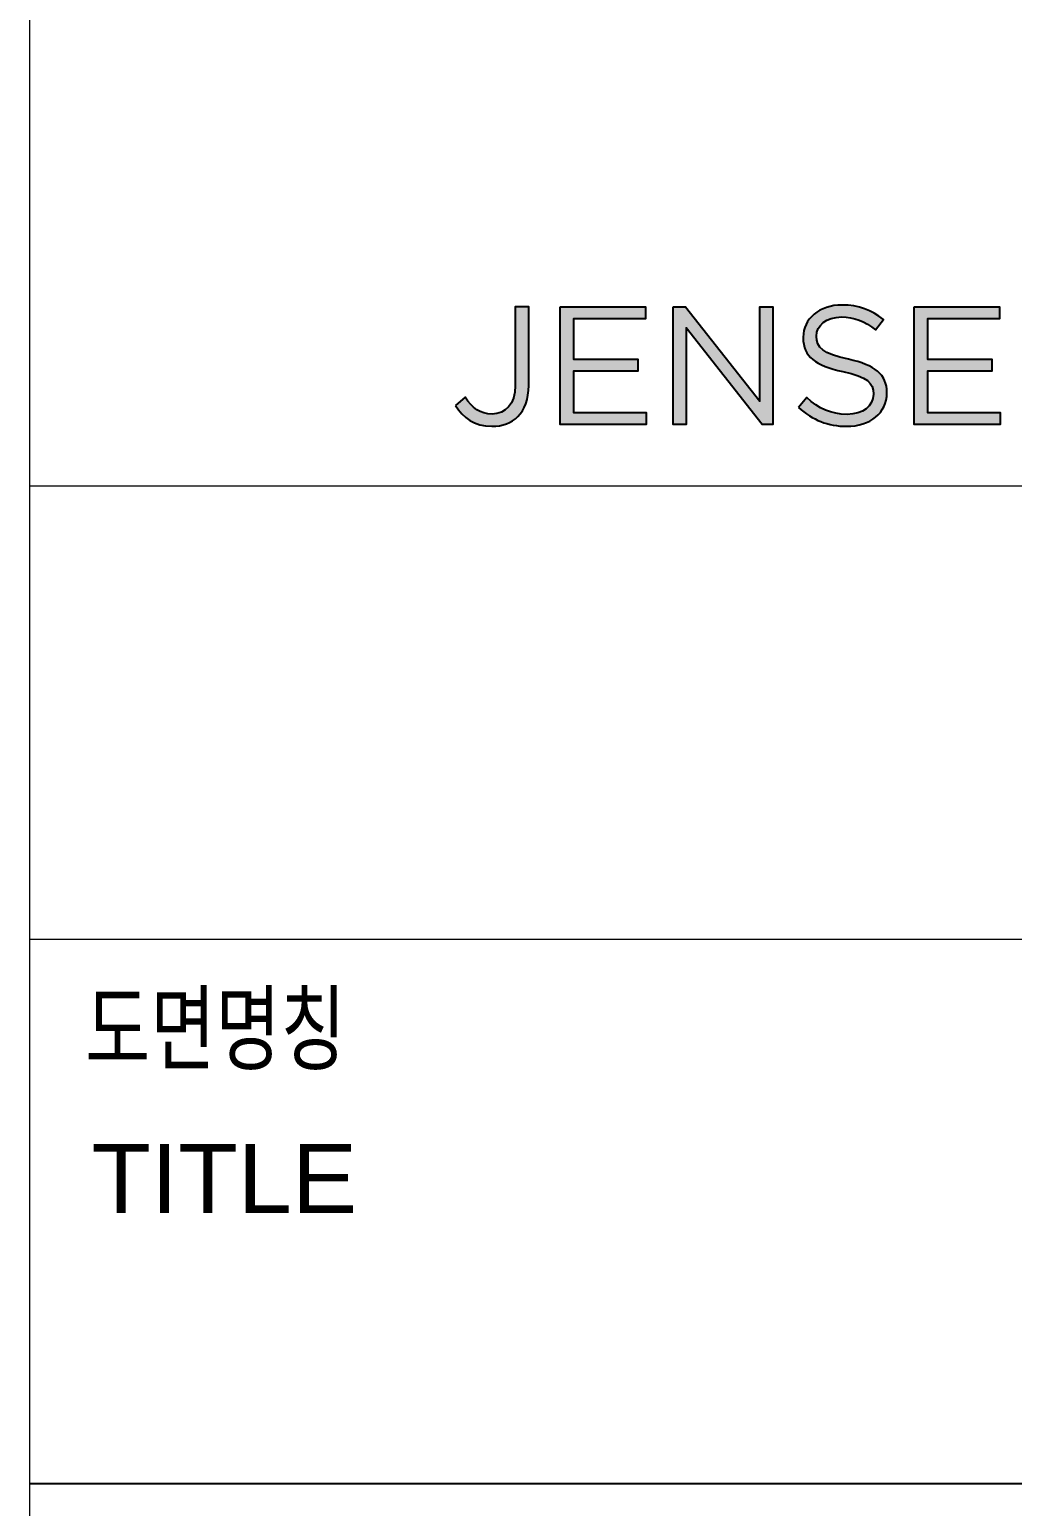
# Model space of a CAD drawing. Header units: inches. Extents: x 1128 to 1969, y -3 to 591.
# Drawn here: x 1795.09 to 1827.85, y 46.5 to 95.75 of the extents above; entities that cross this region are included whole.
import ezdxf

# ---------------------------------------------------------------- set-up
doc = ezdxf.new("R2010")
doc.units = ezdxf.units.IN
doc.header["$MEASUREMENT"] = 0
for name, color, linetype in [('BG 0 -1', 7, 'Continuous'), ('BG F-ANNO-LOGO', 7, 'Continuous'), ('BG VPORT', 7, 'Continuous')]:
    doc.layers.add(name, color=color, linetype=linetype)
doc.styles.add('Arial', font='arial.ttf')

msp = doc.modelspace()

# ---------------------------------------------------------------- hatches: boundary and pattern name
at = {"layer": 'BG F-ANNO-LOGO', "linetype": 'ByBlock'}
h = msp.add_hatch(color=154, dxfattribs=at)
edge = h.paths.add_edge_path()
edge.add_spline(control_points=[(1809.289, 83.218), (1809.289, 83.218), (1809.609, 83.493), (1809.609, 83.493), (1809.85, 83.128), (1810.097, 82.931), (1810.507, 82.931), (1810.951, 82.931), (1811.277, 83.251), (1811.277, 83.875), (1811.277, 83.875), (1811.277, 86.509), (1811.277, 86.509), (1811.277, 86.509), (1811.726, 86.509), (1811.726, 86.509), (1811.726, 86.509), (1811.726, 83.88), (1811.726, 83.88), (1811.726, 83.42), (1811.591, 83.072), (1811.367, 82.847), (1811.148, 82.633), (1810.85, 82.521), (1810.502, 82.521), (1809.912, 82.521), (1809.536, 82.813), (1809.289, 83.218)], knot_values=[0, 0, 0, 0, 1, 1, 1, 2, 2, 2, 3, 3, 3, 4, 4, 4, 5, 5, 5, 6, 6, 6, 7, 7, 7, 8, 8, 8, 9, 9, 9, 9], degree=3, periodic=0)
for points in [[(1812.776, 86.509), (1815.618, 86.509), (1815.618, 86.104), (1813.219, 86.104), (1813.219, 84.762), (1815.365, 84.762), (1815.365, 84.358), (1813.219, 84.358), (1813.219, 82.982), (1815.646, 82.982), (1815.646, 82.577), (1812.776, 82.577)], [(1816.538, 86.509), (1816.954, 86.509), (1819.431, 83.358), (1819.431, 86.509), (1819.863, 86.509), (1819.863, 82.577), (1819.509, 82.577), (1816.971, 85.801), (1816.971, 82.577), (1816.538, 82.577)], [(1824.568, 86.509), (1827.41, 86.509), (1827.41, 86.104), (1825.012, 86.104), (1825.012, 84.762), (1827.157, 84.762), (1827.157, 84.358), (1825.012, 84.358), (1825.012, 82.982), (1827.438, 82.982), (1827.438, 82.577), (1824.568, 82.577)]]:
    msp.add_hatch(color=154, dxfattribs=at).paths.add_polyline_path(points)
h = msp.add_hatch(color=154, dxfattribs=at)
edge = h.paths.add_edge_path()
edge.add_spline(control_points=[(1820.716, 83.15), (1820.716, 83.15), (1820.991, 83.476), (1820.991, 83.476), (1821.401, 83.105), (1821.794, 82.92), (1822.339, 82.92), (1822.867, 82.92), (1823.215, 83.201), (1823.215, 83.588), (1823.215, 83.588), (1823.215, 83.6), (1823.215, 83.6), (1823.215, 83.965), (1823.019, 84.172), (1822.193, 84.347), (1821.289, 84.543), (1820.873, 84.835), (1820.873, 85.481), (1820.873, 85.481), (1820.873, 85.492), (1820.873, 85.492), (1820.873, 86.11), (1821.418, 86.565), (1822.165, 86.565), (1822.738, 86.565), (1823.148, 86.402), (1823.547, 86.082), (1823.547, 86.082), (1823.288, 85.739), (1823.288, 85.739), (1822.923, 86.037), (1822.558, 86.166), (1822.154, 86.166), (1821.643, 86.166), (1821.317, 85.885), (1821.317, 85.532), (1821.317, 85.532), (1821.317, 85.52), (1821.317, 85.52), (1821.317, 85.15), (1821.519, 84.942), (1822.384, 84.757), (1823.26, 84.566), (1823.665, 84.246), (1823.665, 83.645), (1823.665, 83.645), (1823.665, 83.633), (1823.665, 83.633), (1823.665, 82.959), (1823.103, 82.521), (1822.322, 82.521), (1821.699, 82.521), (1821.188, 82.729), (1820.716, 83.15)], knot_values=[0, 0, 0, 0, 1, 1, 1, 2, 2, 2, 3, 3, 3, 4, 4, 4, 5, 5, 5, 6, 6, 6, 7, 7, 7, 8, 8, 8, 9, 9, 9, 10, 10, 10, 11, 11, 11, 12, 12, 12, 13, 13, 13, 14, 14, 14, 15, 15, 15, 16, 16, 16, 17, 17, 17, 18, 18, 18, 18], degree=3, periodic=0)

# ---------------------------------------------------------------- linework, layer by layer
at = {"layer": 'BG 0 -1', "color": 7, "linetype": 'Continuous', "lineweight": 9}
for p, q in [((1795.093, 197.791), (1795.093, 15.501)), ((1795.093, 80.536), (1944.36, 80.536)), ((1795.093, 65.424), (1944.36, 65.424))]:
    msp.add_line(p, q, dxfattribs=at)
at = {"layer": 'BG F-ANNO-LOGO', "color": 154, "linetype": 'Continuous', "lineweight": 25}
for points in [[(1812.776, 86.509), (1815.618, 86.509), (1815.618, 86.104), (1813.219, 86.104), (1813.219, 84.762), (1815.365, 84.762), (1815.365, 84.358), (1813.219, 84.358), (1813.219, 82.982), (1815.646, 82.982), (1815.646, 82.577), (1812.776, 82.577)], [(1816.538, 86.509), (1816.954, 86.509), (1819.431, 83.358), (1819.431, 86.509), (1819.863, 86.509), (1819.863, 82.577), (1819.509, 82.577), (1816.971, 85.801), (1816.971, 82.577), (1816.538, 82.577)], [(1824.568, 86.509), (1827.41, 86.509), (1827.41, 86.104), (1825.012, 86.104), (1825.012, 84.762), (1827.157, 84.762), (1827.157, 84.358), (1825.012, 84.358), (1825.012, 82.982), (1827.438, 82.982), (1827.438, 82.577), (1824.568, 82.577)]]:
    msp.add_lwpolyline(points, close=True, dxfattribs=at)
at = {"layer": 'BG F-ANNO-LOGO', "color": 7, "linetype": 'Continuous', "lineweight": 0}
for points in [[(1812.776, 86.509), (1815.618, 86.509), (1815.618, 86.104), (1813.219, 86.104), (1813.219, 84.762), (1815.365, 84.762), (1815.365, 84.358), (1813.219, 84.358), (1813.219, 82.982), (1815.646, 82.982), (1815.646, 82.577), (1812.776, 82.577)], [(1816.538, 86.509), (1816.954, 86.509), (1819.431, 83.358), (1819.431, 86.509), (1819.863, 86.509), (1819.863, 82.577), (1819.509, 82.577), (1816.971, 85.801), (1816.971, 82.577), (1816.538, 82.577)], [(1824.568, 86.509), (1827.41, 86.509), (1827.41, 86.104), (1825.012, 86.104), (1825.012, 84.762), (1827.157, 84.762), (1827.157, 84.358), (1825.012, 84.358), (1825.012, 82.982), (1827.438, 82.982), (1827.438, 82.577), (1824.568, 82.577)]]:
    msp.add_lwpolyline(points, close=True, dxfattribs=at)
at = {"layer": 'BG F-ANNO-LOGO', "color": 154, "linetype": 'Continuous', "lineweight": 25}
for points, knots in [([(1809.289, 83.218), (1809.289, 83.218), (1809.609, 83.493), (1809.609, 83.493), (1809.85, 83.128), (1810.097, 82.931), (1810.507, 82.931), (1810.951, 82.931), (1811.277, 83.251), (1811.277, 83.875), (1811.277, 83.875), (1811.277, 86.509), (1811.277, 86.509), (1811.277, 86.509), (1811.726, 86.509), (1811.726, 86.509), (1811.726, 86.509), (1811.726, 83.88), (1811.726, 83.88), (1811.726, 83.42), (1811.591, 83.072), (1811.367, 82.847), (1811.148, 82.633), (1810.85, 82.521), (1810.502, 82.521), (1809.912, 82.521), (1809.536, 82.813), (1809.289, 83.218)], [0, 0, 0, 0, 1, 1, 1, 2, 2, 2, 3, 3, 3, 4, 4, 4, 5, 5, 5, 6, 6, 6, 7, 7, 7, 8, 8, 8, 9, 9, 9, 9]), ([(1820.716, 83.15), (1820.716, 83.15), (1820.991, 83.476), (1820.991, 83.476), (1821.401, 83.105), (1821.794, 82.92), (1822.339, 82.92), (1822.867, 82.92), (1823.215, 83.201), (1823.215, 83.588), (1823.215, 83.588), (1823.215, 83.6), (1823.215, 83.6), (1823.215, 83.965), (1823.019, 84.172), (1822.193, 84.347), (1821.289, 84.543), (1820.873, 84.835), (1820.873, 85.481), (1820.873, 85.481), (1820.873, 85.492), (1820.873, 85.492), (1820.873, 86.11), (1821.418, 86.565), (1822.165, 86.565), (1822.738, 86.565), (1823.148, 86.402), (1823.547, 86.082), (1823.547, 86.082), (1823.288, 85.739), (1823.288, 85.739), (1822.923, 86.037), (1822.558, 86.166), (1822.154, 86.166), (1821.643, 86.166), (1821.317, 85.885), (1821.317, 85.532), (1821.317, 85.532), (1821.317, 85.52), (1821.317, 85.52), (1821.317, 85.15), (1821.519, 84.942), (1822.384, 84.757), (1823.26, 84.566), (1823.665, 84.246), (1823.665, 83.645), (1823.665, 83.645), (1823.665, 83.633), (1823.665, 83.633), (1823.665, 82.959), (1823.103, 82.521), (1822.322, 82.521), (1821.699, 82.521), (1821.188, 82.729), (1820.716, 83.15)], [0, 0, 0, 0, 1, 1, 1, 2, 2, 2, 3, 3, 3, 4, 4, 4, 5, 5, 5, 6, 6, 6, 7, 7, 7, 8, 8, 8, 9, 9, 9, 10, 10, 10, 11, 11, 11, 12, 12, 12, 13, 13, 13, 14, 14, 14, 15, 15, 15, 16, 16, 16, 17, 17, 17, 18, 18, 18, 18])]:
    msp.add_open_spline(points, degree=3, knots=knots, dxfattribs=at)
at = {"layer": 'BG F-ANNO-LOGO', "color": 7, "linetype": 'Continuous', "lineweight": 0}
for points, knots in [([(1809.289, 83.218), (1809.289, 83.218), (1809.609, 83.493), (1809.609, 83.493), (1809.85, 83.128), (1810.097, 82.931), (1810.507, 82.931), (1810.951, 82.931), (1811.277, 83.251), (1811.277, 83.875), (1811.277, 83.875), (1811.277, 86.509), (1811.277, 86.509), (1811.277, 86.509), (1811.726, 86.509), (1811.726, 86.509), (1811.726, 86.509), (1811.726, 83.88), (1811.726, 83.88), (1811.726, 83.42), (1811.591, 83.072), (1811.367, 82.847), (1811.148, 82.633), (1810.85, 82.521), (1810.502, 82.521), (1809.912, 82.521), (1809.536, 82.813), (1809.289, 83.218)], [0, 0, 0, 0, 1, 1, 1, 2, 2, 2, 3, 3, 3, 4, 4, 4, 5, 5, 5, 6, 6, 6, 7, 7, 7, 8, 8, 8, 9, 9, 9, 9]), ([(1820.716, 83.15), (1820.716, 83.15), (1820.991, 83.476), (1820.991, 83.476), (1821.401, 83.105), (1821.794, 82.92), (1822.339, 82.92), (1822.867, 82.92), (1823.215, 83.201), (1823.215, 83.588), (1823.215, 83.588), (1823.215, 83.6), (1823.215, 83.6), (1823.215, 83.965), (1823.019, 84.172), (1822.193, 84.347), (1821.289, 84.543), (1820.873, 84.835), (1820.873, 85.481), (1820.873, 85.481), (1820.873, 85.492), (1820.873, 85.492), (1820.873, 86.11), (1821.418, 86.565), (1822.165, 86.565), (1822.738, 86.565), (1823.148, 86.402), (1823.547, 86.082), (1823.547, 86.082), (1823.288, 85.739), (1823.288, 85.739), (1822.923, 86.037), (1822.558, 86.166), (1822.154, 86.166), (1821.643, 86.166), (1821.317, 85.885), (1821.317, 85.532), (1821.317, 85.532), (1821.317, 85.52), (1821.317, 85.52), (1821.317, 85.15), (1821.519, 84.942), (1822.384, 84.757), (1823.26, 84.566), (1823.665, 84.246), (1823.665, 83.645), (1823.665, 83.645), (1823.665, 83.633), (1823.665, 83.633), (1823.665, 82.959), (1823.103, 82.521), (1822.322, 82.521), (1821.699, 82.521), (1821.188, 82.729), (1820.716, 83.15)], [0, 0, 0, 0, 1, 1, 1, 2, 2, 2, 3, 3, 3, 4, 4, 4, 5, 5, 5, 6, 6, 6, 7, 7, 7, 8, 8, 8, 9, 9, 9, 10, 10, 10, 11, 11, 11, 12, 12, 12, 13, 13, 13, 14, 14, 14, 15, 15, 15, 16, 16, 16, 17, 17, 17, 18, 18, 18, 18])]:
    msp.add_open_spline(points, degree=3, knots=knots, dxfattribs=at)
at = {"layer": 'BG VPORT', "color": 7, "linetype": 'Continuous', "lineweight": 25}
msp.add_line((1795.093, 47.27), (1944.36, 47.27), dxfattribs=at)

# ---------------------------------------------------------------- texts
at = {"layer": 'BG VPORT', "color": 7, "style": 'Arial'}
for s, width, p in [('도면명칭', 0.752508, (1796.945, 61.297)), ('TITLE', 1.012319, (1797.154, 56.283))]:
    msp.add_text(s, height=2.3, dxfattribs=dict(at, width=width)).set_placement(p)

doc.saveas('drawing.dxf')
